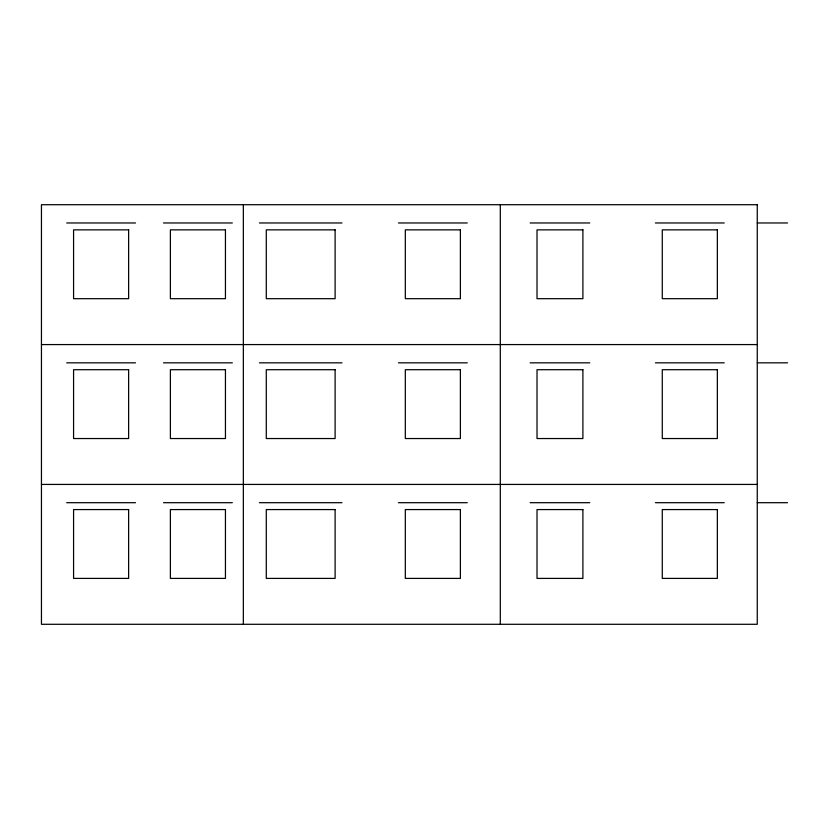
<?xml version="1.0" encoding="UTF-8"?>
<svg xmlns="http://www.w3.org/2000/svg" width="829" height="829" viewBox="0 0 829 829"><rect width="100%" height="100%" fill="white"/><g stroke="black" fill="none" stroke-linecap="round" stroke-linejoin="round"><path stroke-width="1.24" d="M66.683 222.97L135.51 222.97M163.51 222.97L232.338 222.97M259.404 222.97L342.004 222.97M398.438 222.97L467.266 222.97M530.135 222.97L589.782 222.97M655.397 222.97L724.225 222.97M757.26 222.97L787.55 222.97M41.45 344.574L757.26 344.574M66.683 362.833L135.51 362.833M163.51 362.833L232.338 362.833M259.404 362.833L342.004 362.833M398.438 362.833L467.266 362.833M530.135 362.833L589.782 362.833M655.397 362.833L724.225 362.833M757.26 362.833L787.55 362.833M41.45 484.426L757.26 484.426M66.683 502.695L135.51 502.695M163.51 502.695L232.338 502.695M259.404 502.695L342.004 502.695M398.438 502.695L467.266 502.695M530.135 502.695L589.782 502.695M655.397 502.695L724.225 502.695M757.26 502.695L787.55 502.695M500.301 204.711L500.301 624.289M243.343 204.711L243.343 624.289M757.26 204.711L41.45 204.711L41.45 624.289L757.26 624.289L757.26 204.711M128.63 229.861L73.574 229.861L73.574 298.689L128.63 298.689L128.63 229.861M225.447 229.861L170.391 229.861L170.391 298.689L225.447 298.689L225.447 229.861M335.113 229.861L266.285 229.861L266.285 298.689L335.113 298.689L335.113 229.861M460.385 229.861L405.319 229.861L405.319 298.689L460.385 298.689L460.385 229.861M582.901 229.861L537.016 229.861L537.016 298.689L582.901 298.689L582.901 229.861M717.344 229.861L662.278 229.861L662.278 298.689L717.344 298.689L717.344 229.861M128.63 369.713L73.574 369.713L73.574 438.541L128.63 438.541L128.63 369.713M225.447 369.713L170.391 369.713L170.391 438.541L225.447 438.541L225.447 369.713M335.113 369.713L266.285 369.713L266.285 438.541L335.113 438.541L335.113 369.713M460.385 369.713L405.319 369.713L405.319 438.541L460.385 438.541L460.385 369.713M582.901 369.713L537.016 369.713L537.016 438.541L582.901 438.541L582.901 369.713M717.344 369.713L662.278 369.713L662.278 438.541L717.344 438.541L717.344 369.713M128.63 509.576L73.574 509.576L73.574 578.404L128.63 578.404L128.63 509.576M225.447 509.576L170.391 509.576L170.391 578.404L225.447 578.404L225.447 509.576M335.113 509.576L266.285 509.576L266.285 578.404L335.113 578.404L335.113 509.576M460.385 509.576L405.319 509.576L405.319 578.404L460.385 578.404L460.385 509.576M582.901 509.576L537.016 509.576L537.016 578.404L582.901 578.404L582.901 509.576M717.344 509.576L662.278 509.576L662.278 578.404L717.344 578.404L717.344 509.576"/></g></svg>
